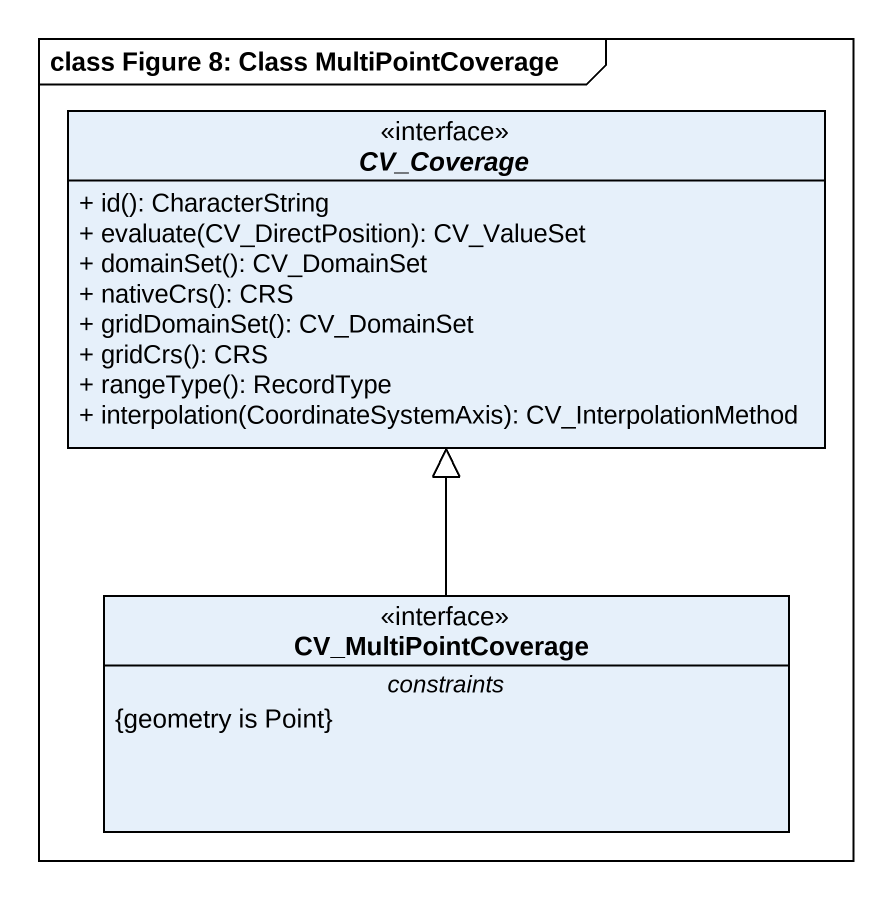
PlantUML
@startuml
mainframe class Figure 8: Class MultiPointCoverage
hide circle
hide empty members
skinparam classAttributeIconSize 0
abstract class CV_Coverage <<interface>> {
  + id(): CharacterString
  + evaluate(CV_DirectPosition): CV_ValueSet
  + domainSet(): CV_DomainSet
  + nativeCrs(): CRS
  + gridDomainSet(): CV_DomainSet
  + gridCrs(): CRS
  + rangeType(): RecordType
  + interpolation(CoordinateSystemAxis): CV_InterpolationMethod
}
class CV_MultiPointCoverage <<interface>> {
  -- constraints --
  {geometry is Point}
}
CV_MultiPointCoverage -up-|> CV_Coverage
@enduml
